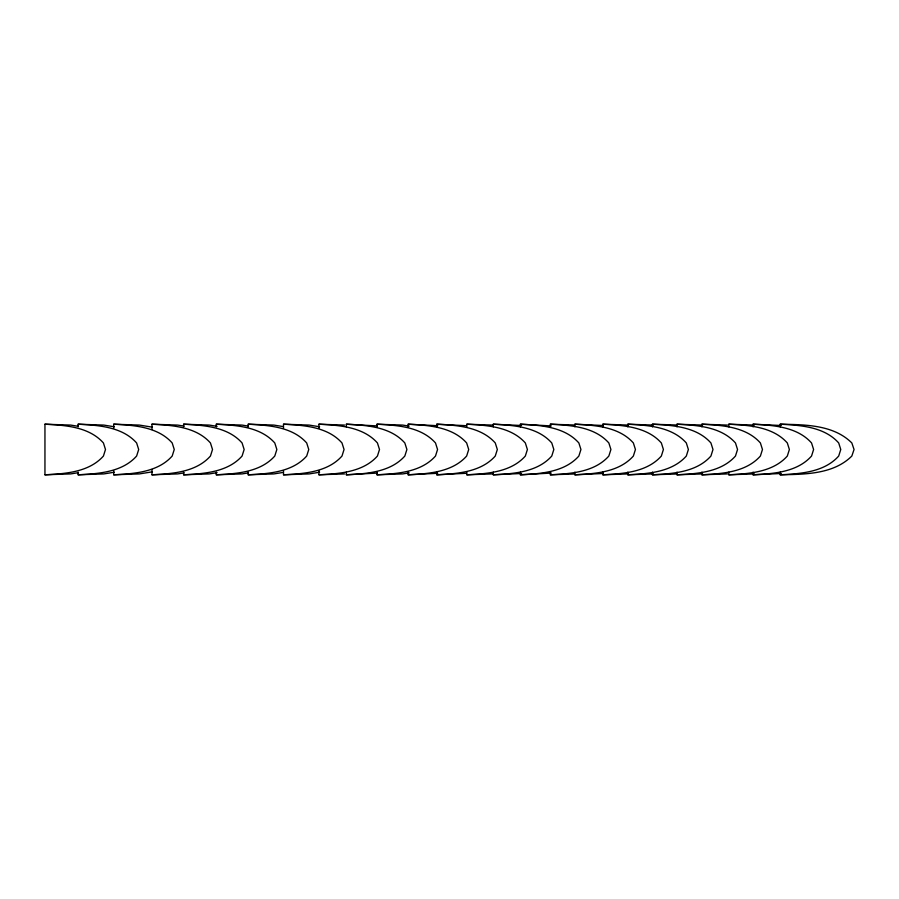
<?xml version="1.0" encoding="UTF-8"?>
<svg xmlns="http://www.w3.org/2000/svg" width="899" height="899" viewBox="0 0 899 899"><rect width="100%" height="100%" fill="white"/><g stroke="black" fill="none" stroke-linecap="round" stroke-linejoin="round"><path stroke-width="1.35" d="M78.46 472.66L70.616 473.919L44.95 474.784L44.95 424.216L70.616 425.081L78.46 426.34M114.263 472.233L103.823 473.919L78.146 474.784L78.146 472.121M152.437 471.818L139.379 473.919L113.712 474.784L113.712 470.795M184.16 472.874L177.631 473.919L151.965 474.784L151.965 469.458M217.108 472.66L209.276 473.919L183.598 474.784L183.598 472.121M248.506 472.874L241.977 473.919L216.299 474.784L216.299 472.121M283.028 472.447L273.88 473.919L248.214 474.784L248.214 472.121M319.628 472.233L309.177 473.919L283.511 474.784L283.511 470.795M377.243 473.076L346.351 474.784L346.351 472.121M409.214 472.874L402.685 473.919L377.018 474.784L377.018 472.121M437.757 473.29L408.168 474.784L408.168 472.121M466.39 473.29L436.802 474.784L436.802 472.121M521.577 473.503L493.293 474.784L493.293 472.121M551.289 473.076L520.397 474.784L520.397 472.121M603.173 473.503L574.888 474.784L574.888 472.121M781.343 473.503L753.059 474.784L753.059 472.121M44.95 474.784C65.211 473.773 89.035 472.245 103.43 456.04L105.486 449.5L103.43 442.96C89.035 426.755 65.211 425.227 44.95 424.216M78.146 474.784C98.407 473.773 122.242 472.245 136.626 456.04L138.693 449.5L136.626 442.96C122.242 426.755 98.407 425.227 78.146 424.216L78.146 426.879M113.712 474.784C133.973 473.773 157.797 472.245 172.192 456.04L174.249 449.5L172.192 442.96C157.797 426.755 133.973 425.227 113.712 424.216L113.712 428.205M151.965 474.784C172.226 473.773 196.061 472.245 210.445 456.04L212.512 449.5L210.445 442.96C196.061 426.755 172.226 425.227 151.965 424.216L151.965 429.542M183.598 474.784C203.859 473.773 227.694 472.245 242.078 456.04L244.146 449.5L242.078 442.96C227.694 426.755 203.859 425.227 183.598 424.216L183.598 426.879M216.299 474.784C236.561 473.773 260.395 472.245 274.779 456.04L276.847 449.5L274.779 442.96C260.395 426.755 236.561 425.227 216.299 424.216L216.299 426.879M248.214 474.784C268.475 473.773 292.31 472.245 306.694 456.04L308.762 449.5L306.694 442.96C292.31 426.755 268.475 425.227 248.214 424.216L248.214 426.879M283.511 474.784C303.772 473.773 327.596 472.245 341.991 456.04L344.047 449.5L341.991 442.96C327.596 426.755 303.772 425.227 283.511 424.216L283.511 428.205M318.954 470.795L318.954 474.784C339.215 473.773 363.05 472.245 377.434 456.04L379.502 449.5L377.434 442.96C363.05 426.755 339.215 425.227 318.954 424.216L318.954 428.205M346.351 474.784C366.612 473.773 390.447 472.245 404.831 456.04L406.899 449.5L404.831 442.96C390.447 426.755 366.612 425.227 346.351 424.216L346.351 426.879M377.018 474.784C397.279 473.773 421.103 472.245 435.498 456.04L437.555 449.5L435.498 442.96C421.103 426.755 397.279 425.227 377.018 424.216L377.018 426.879M408.168 474.784C428.43 473.773 452.264 472.245 466.648 456.04L468.716 449.5L466.648 442.96C452.264 426.755 428.43 425.227 408.168 424.216L408.168 426.879M436.802 474.784C457.063 473.773 480.886 472.245 495.27 456.04L497.338 449.5L495.27 442.96C480.886 426.755 457.063 425.227 436.802 424.216L436.802 426.879M466.862 472.121L466.862 474.784C487.123 473.773 510.958 472.245 525.342 456.04L527.41 449.5L525.342 442.96C510.958 426.755 487.123 425.227 466.862 424.216L466.862 426.879M493.293 474.784C513.554 473.773 537.377 472.245 551.772 456.04L553.829 449.5L551.772 442.96C537.377 426.755 513.554 425.227 493.293 424.216L493.293 426.879M520.397 474.784C540.659 473.773 564.482 472.245 578.866 456.04L580.934 449.5L578.866 442.96C564.482 426.755 540.659 425.227 520.397 424.216L520.397 426.879M550.368 472.121L550.368 474.784C570.629 473.773 594.464 472.245 608.848 456.04L610.915 449.5L608.848 442.96C594.464 426.755 570.629 425.227 550.368 424.216L550.368 426.879M574.888 474.784C595.149 473.773 618.984 472.245 633.368 456.04L635.436 449.5L633.368 442.96C618.984 426.755 595.149 425.227 574.888 424.216L574.888 426.879M602.869 472.121L602.869 474.784C623.131 473.773 646.954 472.245 661.349 456.04L663.406 449.5L661.349 442.96C646.954 426.755 623.131 425.227 602.869 424.216L602.869 426.879M627.839 472.121L627.839 474.784C648.1 473.773 671.924 472.245 686.319 456.04L688.376 449.5L686.319 442.96C671.924 426.755 648.1 425.227 627.839 424.216L627.839 426.879M652.449 472.121L652.449 474.784C672.71 473.773 696.534 472.245 710.929 456.04L712.986 449.5L710.929 442.96C696.534 426.755 672.71 425.227 652.449 424.216L652.449 426.879M676.992 472.121L676.992 474.784C697.264 473.773 721.088 472.245 735.472 456.04L737.54 449.5L735.472 442.96C721.088 426.755 697.264 425.227 676.992 424.216L676.992 426.879M701.917 472.121L701.917 474.784C722.178 473.773 746.013 472.245 760.397 456.04L762.464 449.5L760.397 442.96C746.013 426.755 722.178 425.227 701.917 424.216L701.917 426.879M728.842 472.121L728.842 474.784C749.103 473.773 772.926 472.245 787.322 456.04L789.378 449.5L787.322 442.96C772.926 426.755 749.103 425.227 728.842 424.216L728.842 426.879M753.059 474.784C773.32 473.773 797.143 472.245 811.539 456.04L813.606 449.5L811.539 442.96C797.143 426.755 773.32 425.227 753.059 424.216L753.059 426.879M780.231 472.121L780.231 474.784C800.492 473.773 824.316 472.245 838.7 456.04L840.767 449.5L838.7 442.96C824.316 426.755 800.492 425.227 780.231 424.216L780.231 426.879M344.632 473.919L318.954 474.784M492.54 473.919L466.862 474.784M574.641 473.998L550.368 474.784M628.536 473.919L602.869 474.784M653.506 473.919L627.839 474.784M676.711 473.998L652.449 474.784M702.67 473.919L676.992 474.784M727.583 473.919L701.917 474.784M754.508 473.919L728.842 474.784M78.146 424.216L103.823 425.081L114.263 426.767M113.712 424.216L139.379 425.081L152.437 427.182M151.965 424.216L177.631 425.081L184.16 426.126M183.598 424.216L209.276 425.081L217.108 426.34M216.299 424.216L241.977 425.081L248.506 426.126M248.214 424.216L273.88 425.081L283.028 426.553M283.511 424.216L309.177 425.081L319.628 426.767M318.954 424.216L344.632 425.081M346.351 424.216L377.243 425.924M377.018 424.216L402.685 425.081L409.214 426.126M408.168 424.216L437.757 425.71M436.802 424.216L466.39 425.71M466.862 424.216L492.54 425.081M493.293 424.216L521.577 425.497M520.397 424.216L551.289 425.924M550.368 424.216L574.641 425.002M574.888 424.216L603.173 425.497M602.869 424.216L628.536 425.081M627.839 424.216L653.506 425.081M652.449 424.216L676.711 425.002M676.992 424.216L702.67 425.081M701.917 424.216L727.583 425.081M728.842 424.216L754.508 425.081M753.059 424.216L781.343 425.497M780.231 424.216C804.639 424.676 833.384 424.553 851.836 442.96L854.05 449.5L851.836 456.04C833.384 474.447 804.639 474.324 780.231 474.784"/></g></svg>
